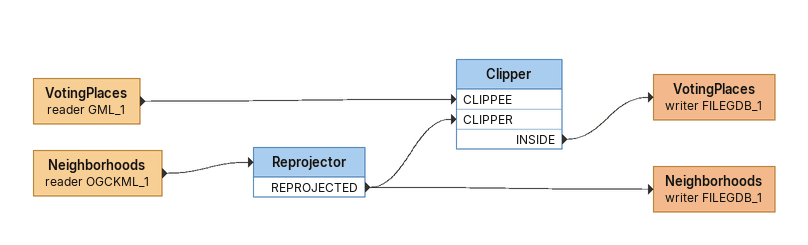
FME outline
VotingPlaces (reader GML_1)
    -> Clipper [CLIPPEE]
Neighborhoods (reader OGCKML_1)
    -> Reprojector
Reprojector
    REPROJECTED -> Clipper [CLIPPER]
    REPROJECTED -> Neighborhoods (writer FILEGDB_1)
Clipper
    INSIDE -> VotingPlaces (writer FILEGDB_1)
VotingPlaces (writer FILEGDB_1)
Neighborhoods (writer FILEGDB_1)
